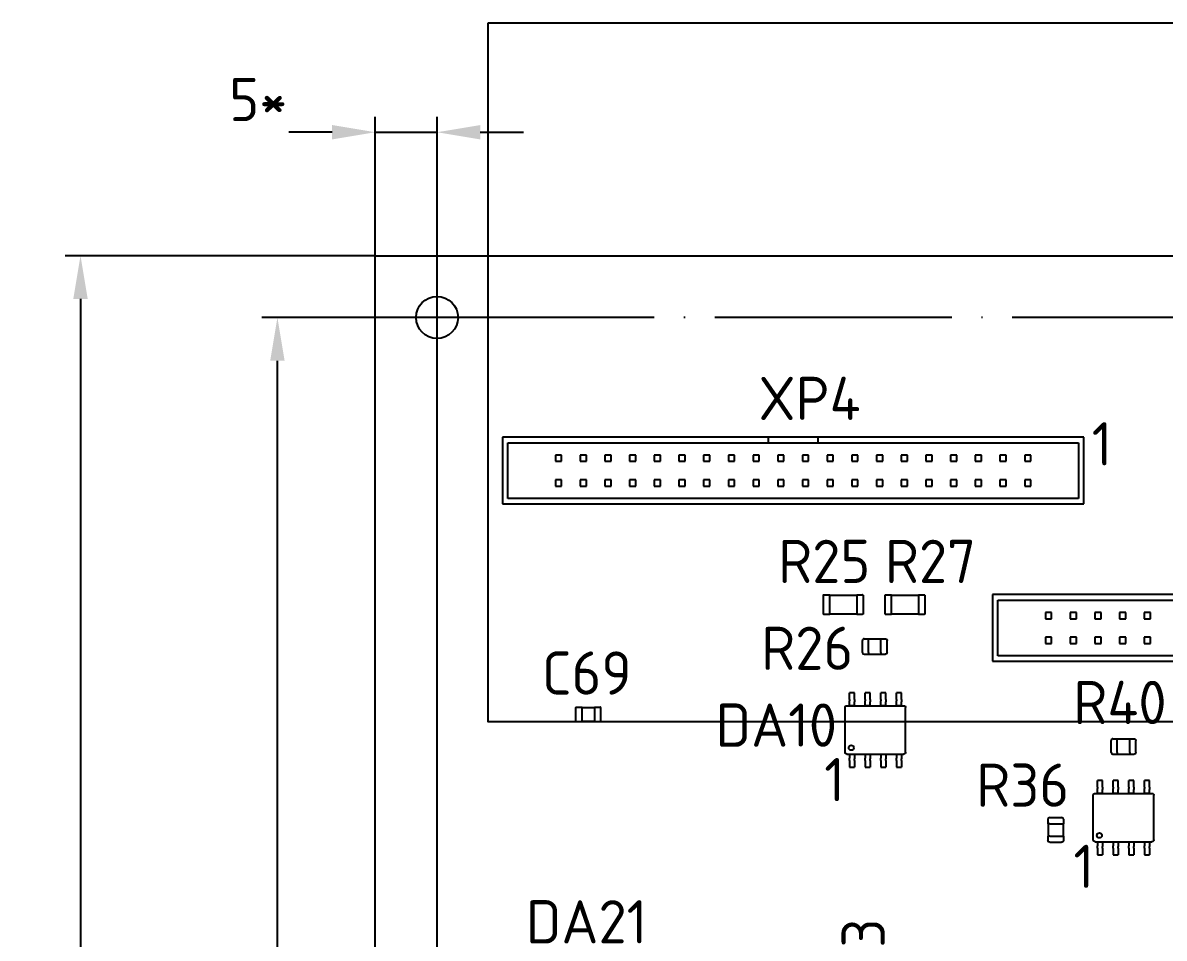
# Model space of a CAD drawing. Extents: x -34 to 51106, y -14166 to 1700.
# Drawn here: x 1425.5 to 1517.9, y 150.5 to 224.6 of the extents above; entities that cross this region are included whole.
import ezdxf

# ---------------------------------------------------------------- set-up
doc = ezdxf.new("R2010")
doc.units = 0
doc.linetypes.add('ACAD_ISO04W100', pattern=[30, 24, -3, 0, -3])
doc.linetypes.add('СПЛОШНАЯ', pattern=[0])
doc.layers.get('0').update_dxf_attribs({"linetype": 'CONTINUOUS'})
doc.layers.get('DEFPOINTS').update_dxf_attribs({"linetype": 'CONTINUOUS'})
doc.layers.add('РАЗМЕРЫ', color=2, linetype='CONTINUOUS')
doc.layers.add('ТЕКСТ', color=4, linetype='CONTINUOUS')
doc.styles.add('GOST_TYPE_B', font='GOST_B.TTF', dxfattribs={"height": 3.5})
doc.dimstyles.new('GOST', dxfattribs={"dimscale": 0, "dimtxt": 3.5, "dimasz": 3.5, "dimexe": 1.25, "dimexo": 0, "dimtad": 1, "dimdec": 3, "dimtxsty": 'GOST_TYPE_B', "dimcen": 5, "dimazin": 3, "dimtm": 1e-09, "dimtfac": 0.75, "dimtdec": 3, "dimtmove": 0, "dimatfit": 3, "dimtolj": 1})

# ---------------------------------------------------------------- blocks, each defined once
blk = doc.blocks.new('*D335')
at = {"layer": 'DEFPOINTS', "color": 0, "linetype": 'CONTINUOUS'}
for p in [(1459.013, 215.721), (1454.013, 205.721), (1459.013, 1.279)]:
    blk.add_point(p, dxfattribs=at)
at = {"layer": 'РАЗМЕРЫ', "color": 0, "linetype": 'СПЛОШНАЯ'}
for p, q in [((1454.013, 205.721), (1454.013, 216.971)), ((1450.513, 215.721), (1447.013, 215.721)), ((1454.013, 215.721), (1459.013, 215.721)), ((1462.513, 215.721), (1466.013, 215.721))]:
    blk.add_line(p, q, dxfattribs=at)
at = {"layer": 'РАЗМЕРЫ', "color": 0}
blk.add_line((1459.013, 1.279), (1459.013, 216.971), dxfattribs=at)
at = {"layer": 'РАЗМЕРЫ', "color": 0, "linetype": 'CONTINUOUS'}
for points in [[(1450.513, 216.304), (1450.513, 215.137), (1454.013, 215.721)], [(1462.513, 216.304), (1462.513, 215.137), (1459.013, 215.721)]]:
    blk.add_solid(points, dxfattribs=at)
at = {"layer": 'РАЗМЕРЫ', "color": 0, "linetype": 'CONTINUOUS', "insert": (1444.532, 218.371), "char_height": 3.5, "attachment_point": 5, "style": 'GOST_TYPE_B'}
blk.add_mtext('\\A1;5*', dxfattribs=at)
blk = doc.blocks.new('*D336')
at = {"layer": 'DEFPOINTS', "color": 0, "linetype": 'CONTINUOUS'}
for p in [(1454.013, 205.721), (1430.138, 15.721), (1437.214, 15.721)]:
    blk.add_point(p, dxfattribs=at)
at = {"layer": 'РАЗМЕРЫ', "color": 0, "linetype": 'СПЛОШНАЯ'}
for p, q in [((1454.013, 205.721), (1428.888, 205.721)), ((1430.138, 202.221), (1430.138, 19.221))]:
    blk.add_line(p, q, dxfattribs=at)
at = {"layer": 'РАЗМЕРЫ', "color": 0}
blk.add_line((1437.214, 15.721), (1428.888, 15.721), dxfattribs=at)
at = {"layer": 'РАЗМЕРЫ', "color": 0, "linetype": 'CONTINUOUS'}
for points in [[(1429.554, 202.221), (1430.721, 202.221), (1430.138, 205.721)], [(1429.554, 19.221), (1430.721, 19.221), (1430.138, 15.721)]]:
    blk.add_solid(points, dxfattribs=at)
at = {"layer": 'РАЗМЕРЫ', "color": 0, "linetype": 'CONTINUOUS', "insert": (1427.763, 110.721), "char_height": 3.5, "attachment_point": 5, "rotation": 90, "style": 'GOST_TYPE_B'}
blk.add_mtext('\\A1;190*', dxfattribs=at)
blk = doc.blocks.new('*D333')
at = {"layer": 'DEFPOINTS', "color": 0, "linetype": 'CONTINUOUS'}
for p in [(1446.085, 200.721), (1459.013, 200.721), (1469.013, 20.721)]:
    blk.add_point(p, dxfattribs=at)
at = {"layer": 'РАЗМЕРЫ', "color": 0}
blk.add_line((1459.013, 200.721), (1444.835, 200.721), dxfattribs=at)
at = {"layer": 'РАЗМЕРЫ', "color": 0, "linetype": 'СПЛОШНАЯ'}
for p, q in [((1446.085, 24.221), (1446.085, 197.221)), ((1469.013, 20.721), (1444.835, 20.721))]:
    blk.add_line(p, q, dxfattribs=at)
at = {"layer": 'РАЗМЕРЫ', "color": 0, "linetype": 'CONTINUOUS'}
for points in [[(1445.502, 197.221), (1446.669, 197.221), (1446.085, 200.721)], [(1445.502, 24.221), (1446.669, 24.221), (1446.085, 20.721)]]:
    blk.add_solid(points, dxfattribs=at)
at = {"layer": 'РАЗМЕРЫ', "color": 0, "linetype": 'CONTINUOUS', "insert": (1443.71, 110.721), "char_height": 3.5, "attachment_point": 5, "rotation": 90, "style": 'GOST_TYPE_B'}
blk.add_mtext('\\A1;180*', dxfattribs=at)

msp = doc.modelspace()

# ---------------------------------------------------------------- linework, layer by layer
at = {"linetype": 'CONTINUOUS'}
for p, q in [((1454.0128, 132.6078), (1454.0128, 205.7206)), ((1454.0128, 205.7206), (1734.0128, 205.7206)), ((1485.8541, 191.0209), (1464.3041, 191.0209)), ((1464.3041, 191.0209), (1464.3041, 185.6209)), ((1464.7541, 190.5709), (1485.8541, 190.5709)), ((1464.7541, 186.0709), (1464.7541, 190.5709)), ((1489.8541, 191.0209), (1485.8541, 191.0209)), ((1485.8541, 190.5709), (1485.8541, 191.0209)), ((1485.8541, 190.5709), (1489.8541, 190.5709)), ((1511.4041, 191.0209), (1489.8541, 191.0209)), ((1489.8541, 191.0209), (1489.8541, 190.5709)), ((1489.8541, 190.5709), (1510.9541, 190.5709)), ((1510.9541, 190.5709), (1510.9541, 186.0709)), ((1511.4041, 185.6209), (1511.4041, 191.0209)), ((1468.6041, 189.5709), (1468.6041, 189.0709)), ((1469.1041, 189.5709), (1468.6041, 189.5709)), ((1469.1041, 189.0709), (1469.1041, 189.5709)), ((1470.6041, 189.5709), (1470.6041, 189.0709)), ((1471.1041, 189.5709), (1470.6041, 189.5709)), ((1471.1041, 189.0709), (1471.1041, 189.5709)), ((1472.6041, 189.5709), (1472.6041, 189.0709)), ((1473.1041, 189.5709), (1472.6041, 189.5709)), ((1473.1041, 189.0709), (1473.1041, 189.5709)), ((1474.6041, 189.5709), (1474.6041, 189.0709)), ((1475.1041, 189.5709), (1474.6041, 189.5709)), ((1475.1041, 189.0709), (1475.1041, 189.5709)), ((1476.6041, 189.5709), (1476.6041, 189.0709)), ((1477.1041, 189.5709), (1476.6041, 189.5709)), ((1477.1041, 189.0709), (1477.1041, 189.5709)), ((1478.6041, 189.5709), (1478.6041, 189.0709)), ((1479.1041, 189.5709), (1478.6041, 189.5709)), ((1479.1041, 189.0709), (1479.1041, 189.5709)), ((1480.6041, 189.5709), (1480.6041, 189.0709)), ((1481.1041, 189.5709), (1480.6041, 189.5709)), ((1481.1041, 189.0709), (1481.1041, 189.5709)), ((1482.6041, 189.5709), (1482.6041, 189.0709)), ((1483.1041, 189.5709), (1482.6041, 189.5709)), ((1483.1041, 189.0709), (1483.1041, 189.5709)), ((1484.6041, 189.5709), (1484.6041, 189.0709)), ((1485.1041, 189.5709), (1484.6041, 189.5709)), ((1485.1041, 189.0709), (1485.1041, 189.5709)), ((1486.6041, 189.5709), (1486.6041, 189.0709)), ((1487.1041, 189.5709), (1486.6041, 189.5709)), ((1487.1041, 189.0709), (1487.1041, 189.5709)), ((1488.6041, 189.5709), (1488.6041, 189.0709)), ((1489.1041, 189.5709), (1488.6041, 189.5709)), ((1489.1041, 189.0709), (1489.1041, 189.5709)), ((1490.6041, 189.5709), (1490.6041, 189.0709)), ((1491.1041, 189.5709), (1490.6041, 189.5709)), ((1491.1041, 189.0709), (1491.1041, 189.5709)), ((1492.6041, 189.5709), (1492.6041, 189.0709)), ((1493.1041, 189.5709), (1492.6041, 189.5709)), ((1493.1041, 189.0709), (1493.1041, 189.5709)), ((1494.6041, 189.5709), (1494.6041, 189.0709)), ((1495.1041, 189.5709), (1494.6041, 189.5709)), ((1495.1041, 189.0709), (1495.1041, 189.5709)), ((1496.6041, 189.5709), (1496.6041, 189.0709)), ((1497.1041, 189.5709), (1496.6041, 189.5709)), ((1497.1041, 189.0709), (1497.1041, 189.5709)), ((1498.6041, 189.5709), (1498.6041, 189.0709)), ((1499.1041, 189.5709), (1498.6041, 189.5709)), ((1499.1041, 189.0709), (1499.1041, 189.5709)), ((1500.6041, 189.5709), (1500.6041, 189.0709)), ((1501.1041, 189.5709), (1500.6041, 189.5709)), ((1501.1041, 189.0709), (1501.1041, 189.5709)), ((1502.6041, 189.5709), (1502.6041, 189.0709)), ((1503.1041, 189.5709), (1502.6041, 189.5709)), ((1503.1041, 189.0709), (1503.1041, 189.5709)), ((1504.6041, 189.5709), (1504.6041, 189.0709)), ((1505.1041, 189.5709), (1504.6041, 189.5709)), ((1505.1041, 189.0709), (1505.1041, 189.5709)), ((1506.6041, 189.5709), (1506.6041, 189.0709)), ((1507.1041, 189.5709), (1506.6041, 189.5709)), ((1507.1041, 189.0709), (1507.1041, 189.5709)), ((1468.6041, 189.0709), (1469.1041, 189.0709)), ((1470.6041, 189.0709), (1471.1041, 189.0709)), ((1472.6041, 189.0709), (1473.1041, 189.0709)), ((1474.6041, 189.0709), (1475.1041, 189.0709)), ((1476.6041, 189.0709), (1477.1041, 189.0709)), ((1478.6041, 189.0709), (1479.1041, 189.0709)), ((1480.6041, 189.0709), (1481.1041, 189.0709)), ((1482.6041, 189.0709), (1483.1041, 189.0709)), ((1484.6041, 189.0709), (1485.1041, 189.0709)), ((1486.6041, 189.0709), (1487.1041, 189.0709)), ((1488.6041, 189.0709), (1489.1041, 189.0709)), ((1490.6041, 189.0709), (1491.1041, 189.0709)), ((1492.6041, 189.0709), (1493.1041, 189.0709)), ((1494.6041, 189.0709), (1495.1041, 189.0709)), ((1496.6041, 189.0709), (1497.1041, 189.0709)), ((1498.6041, 189.0709), (1499.1041, 189.0709)), ((1500.6041, 189.0709), (1501.1041, 189.0709)), ((1502.6041, 189.0709), (1503.1041, 189.0709)), ((1504.6041, 189.0709), (1505.1041, 189.0709)), ((1506.6041, 189.0709), (1507.1041, 189.0709)), ((1468.6041, 187.5709), (1468.6041, 187.0709)), ((1469.1041, 187.5709), (1468.6041, 187.5709)), ((1468.6041, 187.0709), (1469.1041, 187.0709)), ((1469.1041, 187.0709), (1469.1041, 187.5709)), ((1470.6041, 187.5709), (1470.6041, 187.0709)), ((1471.1041, 187.5709), (1470.6041, 187.5709)), ((1470.6041, 187.0709), (1471.1041, 187.0709)), ((1471.1041, 187.0709), (1471.1041, 187.5709)), ((1472.6041, 187.5709), (1472.6041, 187.0709)), ((1473.1041, 187.5709), (1472.6041, 187.5709)), ((1472.6041, 187.0709), (1473.1041, 187.0709)), ((1473.1041, 187.0709), (1473.1041, 187.5709)), ((1474.6041, 187.5709), (1474.6041, 187.0709)), ((1475.1041, 187.5709), (1474.6041, 187.5709)), ((1474.6041, 187.0709), (1475.1041, 187.0709)), ((1475.1041, 187.0709), (1475.1041, 187.5709)), ((1476.6041, 187.5709), (1476.6041, 187.0709)), ((1477.1041, 187.5709), (1476.6041, 187.5709)), ((1476.6041, 187.0709), (1477.1041, 187.0709)), ((1477.1041, 187.0709), (1477.1041, 187.5709)), ((1478.6041, 187.5709), (1478.6041, 187.0709)), ((1479.1041, 187.5709), (1478.6041, 187.5709)), ((1478.6041, 187.0709), (1479.1041, 187.0709)), ((1479.1041, 187.0709), (1479.1041, 187.5709)), ((1480.6041, 187.5709), (1480.6041, 187.0709)), ((1481.1041, 187.5709), (1480.6041, 187.5709)), ((1480.6041, 187.0709), (1481.1041, 187.0709)), ((1481.1041, 187.0709), (1481.1041, 187.5709)), ((1482.6041, 187.5709), (1482.6041, 187.0709)), ((1483.1041, 187.5709), (1482.6041, 187.5709)), ((1482.6041, 187.0709), (1483.1041, 187.0709)), ((1483.1041, 187.0709), (1483.1041, 187.5709)), ((1484.6041, 187.5709), (1484.6041, 187.0709)), ((1485.1041, 187.5709), (1484.6041, 187.5709)), ((1484.6041, 187.0709), (1485.1041, 187.0709)), ((1485.1041, 187.0709), (1485.1041, 187.5709)), ((1486.6041, 187.5709), (1486.6041, 187.0709)), ((1487.1041, 187.5709), (1486.6041, 187.5709)), ((1486.6041, 187.0709), (1487.1041, 187.0709)), ((1487.1041, 187.0709), (1487.1041, 187.5709)), ((1488.6041, 187.5709), (1488.6041, 187.0709)), ((1489.1041, 187.5709), (1488.6041, 187.5709)), ((1488.6041, 187.0709), (1489.1041, 187.0709)), ((1489.1041, 187.0709), (1489.1041, 187.5709)), ((1490.6041, 187.5709), (1490.6041, 187.0709)), ((1491.1041, 187.5709), (1490.6041, 187.5709)), ((1490.6041, 187.0709), (1491.1041, 187.0709)), ((1491.1041, 187.0709), (1491.1041, 187.5709)), ((1492.6041, 187.5709), (1492.6041, 187.0709)), ((1493.1041, 187.5709), (1492.6041, 187.5709)), ((1492.6041, 187.0709), (1493.1041, 187.0709)), ((1493.1041, 187.0709), (1493.1041, 187.5709)), ((1494.6041, 187.5709), (1494.6041, 187.0709)), ((1495.1041, 187.5709), (1494.6041, 187.5709)), ((1494.6041, 187.0709), (1495.1041, 187.0709)), ((1495.1041, 187.0709), (1495.1041, 187.5709)), ((1496.6041, 187.5709), (1496.6041, 187.0709)), ((1497.1041, 187.5709), (1496.6041, 187.5709)), ((1496.6041, 187.0709), (1497.1041, 187.0709)), ((1497.1041, 187.0709), (1497.1041, 187.5709)), ((1498.6041, 187.5709), (1498.6041, 187.0709)), ((1499.1041, 187.5709), (1498.6041, 187.5709)), ((1498.6041, 187.0709), (1499.1041, 187.0709)), ((1499.1041, 187.0709), (1499.1041, 187.5709)), ((1500.6041, 187.5709), (1500.6041, 187.0709)), ((1501.1041, 187.5709), (1500.6041, 187.5709)), ((1500.6041, 187.0709), (1501.1041, 187.0709)), ((1501.1041, 187.0709), (1501.1041, 187.5709)), ((1502.6041, 187.5709), (1502.6041, 187.0709)), ((1503.1041, 187.5709), (1502.6041, 187.5709)), ((1502.6041, 187.0709), (1503.1041, 187.0709)), ((1503.1041, 187.0709), (1503.1041, 187.5709)), ((1504.6041, 187.5709), (1504.6041, 187.0709)), ((1505.1041, 187.5709), (1504.6041, 187.5709)), ((1504.6041, 187.0709), (1505.1041, 187.0709)), ((1505.1041, 187.0709), (1505.1041, 187.5709)), ((1506.6041, 187.5709), (1506.6041, 187.0709)), ((1507.1041, 187.5709), (1506.6041, 187.5709)), ((1506.6041, 187.0709), (1507.1041, 187.0709)), ((1507.1041, 187.0709), (1507.1041, 187.5709)), ((1510.9541, 186.0709), (1464.7541, 186.0709)), ((1464.3041, 185.6209), (1511.4041, 185.6209)), ((1490.3128, 176.7006), (1490.3128, 178.2406)), ((1490.3428, 178.2706), (1490.8128, 178.2706)), ((1490.8128, 178.2406), (1490.8128, 178.2706)), ((1490.8128, 178.2406), (1493.0128, 178.2406)), ((1490.8128, 176.7006), (1490.8128, 178.2406)), ((1493.0128, 178.2706), (1493.4828, 178.2706)), ((1493.0128, 178.2706), (1493.0128, 178.2406)), ((1493.0128, 178.2406), (1493.0128, 176.7006)), ((1493.5128, 178.2406), (1493.5128, 176.7006)), ((1495.3128, 176.7006), (1495.3128, 178.2406)), ((1495.3428, 178.2706), (1495.8128, 178.2706)), ((1495.8128, 178.2406), (1495.8128, 178.2706)), ((1495.8128, 178.2406), (1498.0128, 178.2406)), ((1495.8128, 176.7006), (1495.8128, 178.2406)), ((1498.0128, 178.2706), (1498.4828, 178.2706)), ((1498.0128, 178.2706), (1498.0128, 178.2406)), ((1498.0128, 178.2406), (1498.0128, 176.7006)), ((1498.5128, 178.2406), (1498.5128, 176.7006)), ((1525.5394, 178.2769), (1503.9894, 178.2769)), ((1503.9894, 178.2769), (1503.9894, 172.8769)), ((1504.4394, 177.8269), (1525.5394, 177.8269)), ((1504.4394, 173.3269), (1504.4394, 177.8269)), ((1490.8128, 176.6706), (1490.3428, 176.6706)), ((1493.0128, 176.7006), (1490.8128, 176.7006)), ((1490.8128, 176.6706), (1490.8128, 176.7006)), ((1493.0128, 176.7006), (1493.0128, 176.6706)), ((1493.4828, 176.6706), (1493.0128, 176.6706)), ((1495.8128, 176.6706), (1495.3428, 176.6706)), ((1498.0128, 176.7006), (1495.8128, 176.7006)), ((1495.8128, 176.6706), (1495.8128, 176.7006)), ((1498.0128, 176.7006), (1498.0128, 176.6706)), ((1498.4828, 176.6706), (1498.0128, 176.6706)), ((1508.2894, 176.8269), (1508.2894, 176.3269)), ((1508.7894, 176.8269), (1508.2894, 176.8269)), ((1508.7894, 176.3269), (1508.7894, 176.8269)), ((1510.2894, 176.8269), (1510.2894, 176.3269)), ((1510.7894, 176.8269), (1510.2894, 176.8269)), ((1510.7894, 176.3269), (1510.7894, 176.8269)), ((1512.2894, 176.8269), (1512.2894, 176.3269)), ((1512.7894, 176.8269), (1512.2894, 176.8269)), ((1512.7894, 176.3269), (1512.7894, 176.8269)), ((1514.2894, 176.8269), (1514.2894, 176.3269)), ((1514.7894, 176.8269), (1514.2894, 176.8269)), ((1514.7894, 176.3269), (1514.7894, 176.8269)), ((1516.2894, 176.8269), (1516.2894, 176.3269)), ((1516.7894, 176.8269), (1516.2894, 176.8269)), ((1516.7894, 176.3269), (1516.7894, 176.8269)), ((1508.2894, 176.3269), (1508.7894, 176.3269)), ((1510.2894, 176.3269), (1510.7894, 176.3269)), ((1512.2894, 176.3269), (1512.7894, 176.3269)), ((1514.2894, 176.3269), (1514.7894, 176.3269)), ((1516.2894, 176.3269), (1516.7894, 176.3269)), ((1508.2894, 174.8269), (1508.2894, 174.3269)), ((1508.7894, 174.8269), (1508.2894, 174.8269)), ((1508.7894, 174.3269), (1508.7894, 174.8269)), ((1510.2894, 174.8269), (1510.2894, 174.3269)), ((1510.7894, 174.8269), (1510.2894, 174.8269)), ((1510.7894, 174.3269), (1510.7894, 174.8269)), ((1512.2894, 174.8269), (1512.2894, 174.3269)), ((1512.7894, 174.8269), (1512.2894, 174.8269)), ((1512.7894, 174.3269), (1512.7894, 174.8269)), ((1514.2894, 174.8269), (1514.2894, 174.3269)), ((1514.7894, 174.8269), (1514.2894, 174.8269)), ((1514.7894, 174.3269), (1514.7894, 174.8269)), ((1516.2894, 174.8269), (1516.2894, 174.3269)), ((1516.7894, 174.8269), (1516.2894, 174.8269)), ((1516.7894, 174.3269), (1516.7894, 174.8269)), ((1493.4578, 173.5926), (1493.4578, 174.5486)), ((1493.6048, 174.6956), (1493.9578, 174.6956)), ((1493.9578, 174.5486), (1493.9578, 174.6956)), ((1493.9578, 174.6831), (1494.9678, 174.6831)), ((1493.9578, 173.5926), (1493.9578, 174.5486)), ((1494.9678, 174.6956), (1495.3208, 174.6956)), ((1494.9678, 174.5486), (1494.9678, 174.6956)), ((1494.9678, 173.5926), (1494.9678, 174.5486)), ((1495.4678, 173.5926), (1495.4678, 174.5486)), ((1508.2894, 174.3269), (1508.7894, 174.3269)), ((1510.2894, 174.3269), (1510.7894, 174.3269)), ((1512.2894, 174.3269), (1512.7894, 174.3269)), ((1514.2894, 174.3269), (1514.7894, 174.3269)), ((1516.2894, 174.3269), (1516.7894, 174.3269)), ((1493.6048, 173.4456), (1493.9578, 173.4456)), ((1493.9578, 173.5926), (1493.9578, 173.4456)), ((1493.9578, 173.4581), (1494.9678, 173.4581)), ((1494.9678, 173.5926), (1494.9678, 173.4456)), ((1494.9678, 173.4456), (1495.3208, 173.4456)), ((1503.9894, 172.8769), (1551.0894, 172.8769)), ((1550.6394, 173.3269), (1504.4394, 173.3269)), ((1492.4046, 169.786), (1492.4046, 170.332)), ((1492.811, 170.332), (1492.4046, 170.332)), ((1492.811, 169.786), (1492.811, 170.332)), ((1493.6746, 169.786), (1493.6746, 170.332)), ((1494.081, 170.332), (1493.6746, 170.332)), ((1494.081, 169.786), (1494.081, 170.332)), ((1494.9446, 169.786), (1494.9446, 170.332)), ((1495.351, 170.332), (1494.9446, 170.332)), ((1495.351, 169.786), (1495.351, 170.332)), ((1496.2146, 169.786), (1496.2146, 170.332)), ((1496.621, 170.332), (1496.2146, 170.332)), ((1496.621, 169.786), (1496.621, 170.332)), ((1470.2928, 169.1706), (1470.7628, 169.1706)), ((1470.7628, 169.1406), (1470.7628, 169.1706)), ((1471.7628, 169.1706), (1472.2328, 169.1706)), ((1471.7628, 169.1706), (1471.7628, 169.1406)), ((1492.2118, 169.2764), (1492.2141, 169.2764)), ((1492.2141, 169.2764), (1496.8115, 169.2764)), ((1492.4046, 169.786), (1492.4046, 169.6698)), ((1492.4046, 169.6019), (1492.4046, 169.6698)), ((1492.4046, 169.2767), (1492.4046, 169.6019)), ((1492.4046, 169.2764), (1492.4046, 169.2767)), ((1492.811, 169.2764), (1492.4046, 169.2764)), ((1492.811, 169.786), (1492.811, 169.6698)), ((1492.811, 169.6698), (1492.811, 169.6019)), ((1492.811, 169.2767), (1492.811, 169.6019)), ((1492.811, 169.2764), (1492.811, 169.2767)), ((1493.6746, 169.786), (1493.6746, 169.6698)), ((1493.6746, 169.6019), (1493.6746, 169.6698)), ((1493.6746, 169.2767), (1493.6746, 169.6019)), ((1493.6746, 169.2764), (1493.6746, 169.2767)), ((1494.081, 169.2764), (1493.6746, 169.2764)), ((1494.081, 169.786), (1494.081, 169.6698)), ((1494.081, 169.6698), (1494.081, 169.6019)), ((1494.081, 169.2767), (1494.081, 169.6019)), ((1494.081, 169.2764), (1494.081, 169.2767)), ((1494.9446, 169.786), (1494.9446, 169.6698)), ((1494.9446, 169.6019), (1494.9446, 169.6698)), ((1494.9446, 169.2767), (1494.9446, 169.6019)), ((1494.9446, 169.2764), (1494.9446, 169.2767)), ((1495.351, 169.2764), (1494.9446, 169.2764)), ((1495.351, 169.786), (1495.351, 169.6698)), ((1495.351, 169.6698), (1495.351, 169.6019)), ((1495.351, 169.2767), (1495.351, 169.6019)), ((1495.351, 169.2764), (1495.351, 169.2767)), ((1496.2146, 169.786), (1496.2146, 169.6698)), ((1496.2146, 169.6019), (1496.2146, 169.6698)), ((1496.2146, 169.2767), (1496.2146, 169.6019)), ((1496.2146, 169.2764), (1496.2146, 169.2767)), ((1496.621, 169.2764), (1496.2146, 169.2764)), ((1496.621, 169.786), (1496.621, 169.6698)), ((1496.621, 169.6698), (1496.621, 169.6019)), ((1496.621, 169.2767), (1496.621, 169.6019)), ((1496.621, 169.2764), (1496.621, 169.2767)), ((1496.8115, 169.2764), (1496.8139, 169.2764)), ((1470.2628, 168.0006), (1470.2628, 169.1406)), ((1470.7628, 169.1406), (1471.7628, 169.1406)), ((1470.7628, 168.0006), (1470.7628, 169.1406)), ((1471.7628, 169.1406), (1471.7628, 168.0006)), ((1472.2628, 169.1406), (1472.2628, 168.0006)), ((1492.0617, 169.124), (1492.0617, 169.1263)), ((1492.0617, 165.5172), (1492.0617, 169.124)), ((1496.9639, 169.1263), (1496.9639, 169.124)), ((1496.9639, 165.5172), (1496.9639, 169.124)), ((1470.7628, 167.9706), (1470.2928, 167.9706)), ((1471.7628, 168.0006), (1470.7628, 168.0006)), ((1470.7628, 167.9706), (1470.7628, 168.0006)), ((1471.7628, 168.0006), (1471.7628, 167.9706)), ((1472.2328, 167.9706), (1471.7628, 167.9706)), ((1513.6078, 165.4926), (1513.6078, 166.4486)), ((1513.7548, 166.5956), (1514.1078, 166.5956)), ((1514.1078, 166.4486), (1514.1078, 166.5956)), ((1514.1078, 166.5831), (1515.1178, 166.5831)), ((1514.1078, 165.4926), (1514.1078, 166.4486)), ((1515.1178, 166.5956), (1515.4708, 166.5956)), ((1515.1178, 166.4486), (1515.1178, 166.5956)), ((1515.1178, 165.4926), (1515.1178, 166.4486)), ((1515.6178, 165.4926), (1515.6178, 166.4486)), ((1492.0617, 165.5149), (1492.0617, 165.5172)), ((1496.9639, 165.5172), (1496.9639, 165.5149)), ((1514.1078, 165.4926), (1514.1078, 165.3456)), ((1515.1178, 165.4926), (1515.1178, 165.3456)), ((1492.2141, 165.3648), (1492.2118, 165.3648)), ((1492.2141, 165.3648), (1496.8115, 165.3648)), ((1492.4046, 165.3648), (1492.4046, 165.3645)), ((1492.4046, 165.3648), (1492.811, 165.3648)), ((1492.4046, 165.3645), (1492.4046, 165.0393)), ((1492.4046, 164.9714), (1492.4046, 165.0393)), ((1492.4046, 164.8552), (1492.4046, 164.9714)), ((1492.4046, 164.8552), (1492.4046, 164.3092)), ((1492.811, 165.3648), (1492.811, 165.3645)), ((1492.811, 165.3645), (1492.811, 165.0393)), ((1492.811, 165.0393), (1492.811, 164.9714)), ((1492.811, 164.8552), (1492.811, 164.9714)), ((1492.811, 164.8552), (1492.811, 164.3092)), ((1493.6746, 165.3648), (1493.6746, 165.3645)), ((1493.6746, 165.3648), (1494.081, 165.3648)), ((1493.6746, 165.3645), (1493.6746, 165.0393)), ((1493.6746, 164.9714), (1493.6746, 165.0393)), ((1493.6746, 164.8552), (1493.6746, 164.9714)), ((1493.6746, 164.8552), (1493.6746, 164.3092)), ((1494.081, 165.3648), (1494.081, 165.3645)), ((1494.081, 165.3645), (1494.081, 165.0393)), ((1494.081, 165.0393), (1494.081, 164.9714)), ((1494.081, 164.8552), (1494.081, 164.9714)), ((1494.081, 164.8552), (1494.081, 164.3092)), ((1494.9446, 165.3648), (1494.9446, 165.3645)), ((1494.9446, 165.3648), (1495.351, 165.3648)), ((1494.9446, 165.3645), (1494.9446, 165.0393)), ((1494.9446, 164.9714), (1494.9446, 165.0393)), ((1494.9446, 164.8552), (1494.9446, 164.9714)), ((1494.9446, 164.8552), (1494.9446, 164.3092)), ((1495.351, 165.3648), (1495.351, 165.3645)), ((1495.351, 165.3645), (1495.351, 165.0393)), ((1495.351, 165.0393), (1495.351, 164.9714)), ((1495.351, 164.8552), (1495.351, 164.9714)), ((1495.351, 164.8552), (1495.351, 164.3092)), ((1496.2146, 165.3648), (1496.2146, 165.3645)), ((1496.2146, 165.3648), (1496.621, 165.3648)), ((1496.2146, 165.3645), (1496.2146, 165.0393)), ((1496.2146, 164.9714), (1496.2146, 165.0393)), ((1496.2146, 164.8552), (1496.2146, 164.9714)), ((1496.2146, 164.8552), (1496.2146, 164.3092)), ((1496.621, 165.3648), (1496.621, 165.3645)), ((1496.621, 165.3645), (1496.621, 165.0393)), ((1496.621, 165.0393), (1496.621, 164.9714)), ((1496.621, 164.8552), (1496.621, 164.9714)), ((1496.621, 164.8552), (1496.621, 164.3092)), ((1496.8139, 165.3648), (1496.8115, 165.3648)), ((1513.7548, 165.3456), (1514.1078, 165.3456)), ((1514.1078, 165.3581), (1515.1178, 165.3581)), ((1515.1178, 165.3456), (1515.4708, 165.3456)), ((1492.4046, 164.3092), (1492.811, 164.3092)), ((1493.6746, 164.3092), (1494.081, 164.3092)), ((1494.9446, 164.3092), (1495.351, 164.3092)), ((1496.2146, 164.3092), (1496.621, 164.3092)), ((1512.5046, 162.686), (1512.5046, 163.232)), ((1512.911, 163.232), (1512.5046, 163.232)), ((1512.911, 162.686), (1512.911, 163.232)), ((1513.7746, 162.686), (1513.7746, 163.232)), ((1514.181, 163.232), (1513.7746, 163.232)), ((1514.181, 162.686), (1514.181, 163.232)), ((1515.0446, 162.686), (1515.0446, 163.232)), ((1515.451, 163.232), (1515.0446, 163.232)), ((1515.451, 162.686), (1515.451, 163.232)), ((1516.3146, 162.686), (1516.3146, 163.232)), ((1516.721, 163.232), (1516.3146, 163.232)), ((1516.721, 162.686), (1516.721, 163.232)), ((1512.1617, 162.024), (1512.1618, 162.0263)), ((1512.1617, 158.4172), (1512.1617, 162.024)), ((1512.3118, 162.1764), (1512.3141, 162.1764)), ((1512.3141, 162.1764), (1516.9115, 162.1764)), ((1512.5046, 162.686), (1512.5046, 162.5698)), ((1512.5046, 162.5019), (1512.5046, 162.5698)), ((1512.5046, 162.1767), (1512.5046, 162.5019)), ((1512.5046, 162.1764), (1512.5046, 162.1767)), ((1512.911, 162.1764), (1512.5046, 162.1764)), ((1512.911, 162.686), (1512.911, 162.5698)), ((1512.911, 162.5698), (1512.911, 162.5019)), ((1512.911, 162.1767), (1512.911, 162.5019)), ((1512.911, 162.1764), (1512.911, 162.1767)), ((1513.7746, 162.686), (1513.7746, 162.5698)), ((1513.7746, 162.5019), (1513.7746, 162.5698)), ((1513.7746, 162.1767), (1513.7746, 162.5019)), ((1513.7746, 162.1764), (1513.7746, 162.1767)), ((1514.181, 162.1764), (1513.7746, 162.1764)), ((1514.181, 162.686), (1514.181, 162.5698)), ((1514.181, 162.5698), (1514.181, 162.5019)), ((1514.181, 162.1767), (1514.181, 162.5019)), ((1514.181, 162.1764), (1514.181, 162.1767)), ((1515.0446, 162.686), (1515.0446, 162.5698)), ((1515.0446, 162.5019), (1515.0446, 162.5698)), ((1515.0446, 162.1767), (1515.0446, 162.5019)), ((1515.0446, 162.1764), (1515.0446, 162.1767)), ((1515.451, 162.1764), (1515.0446, 162.1764)), ((1515.451, 162.686), (1515.451, 162.5698)), ((1515.451, 162.5698), (1515.451, 162.5019)), ((1515.451, 162.1767), (1515.451, 162.5019)), ((1515.451, 162.1764), (1515.451, 162.1767)), ((1516.3146, 162.686), (1516.3146, 162.5698)), ((1516.3146, 162.5019), (1516.3146, 162.5698)), ((1516.3146, 162.1767), (1516.3146, 162.5019)), ((1516.3146, 162.1764), (1516.3146, 162.1767)), ((1516.721, 162.1764), (1516.3146, 162.1764)), ((1516.721, 162.686), (1516.721, 162.5698)), ((1516.721, 162.5698), (1516.721, 162.5019)), ((1516.721, 162.1767), (1516.721, 162.5019)), ((1516.721, 162.1764), (1516.721, 162.1767)), ((1516.9115, 162.1764), (1516.9139, 162.1764)), ((1517.0639, 162.0263), (1517.0639, 162.024)), ((1517.0639, 158.4172), (1517.0639, 162.024)), ((1508.4878, 160.0786), (1508.4878, 159.7256)), ((1508.6348, 160.2256), (1509.5908, 160.2256)), ((1509.7378, 160.0786), (1509.7378, 159.7256)), ((1508.6348, 159.7256), (1508.4878, 159.7256)), ((1508.5003, 159.7256), (1508.5003, 158.7156)), ((1508.6348, 159.7256), (1509.5908, 159.7256)), ((1509.5908, 159.7256), (1509.7378, 159.7256)), ((1509.7253, 159.7256), (1509.7253, 158.7156)), ((1508.4878, 158.7156), (1508.4878, 158.3626)), ((1508.6348, 158.7156), (1508.4878, 158.7156)), ((1508.6348, 158.7156), (1509.5908, 158.7156)), ((1508.6348, 158.2156), (1509.5908, 158.2156)), ((1509.5908, 158.7156), (1509.7378, 158.7156)), ((1509.7378, 158.7156), (1509.7378, 158.3626)), ((1512.1618, 158.4149), (1512.1617, 158.4172)), ((1512.3141, 158.2648), (1512.3118, 158.2648)), ((1512.3141, 158.2648), (1516.9115, 158.2648)), ((1512.5046, 158.2648), (1512.5046, 158.2644)), ((1512.5046, 158.2648), (1512.911, 158.2648)), ((1512.5046, 158.2644), (1512.5046, 157.9393)), ((1512.911, 158.2648), (1512.911, 158.2644)), ((1512.911, 158.2644), (1512.911, 157.9393)), ((1513.7746, 158.2648), (1513.7746, 158.2644)), ((1513.7746, 158.2648), (1514.181, 158.2648)), ((1513.7746, 158.2644), (1513.7746, 157.9393)), ((1514.181, 158.2648), (1514.181, 158.2644)), ((1514.181, 158.2644), (1514.181, 157.9393)), ((1515.0446, 158.2648), (1515.0446, 158.2644)), ((1515.0446, 158.2648), (1515.451, 158.2648)), ((1515.0446, 158.2644), (1515.0446, 157.9393)), ((1515.451, 158.2648), (1515.451, 158.2644)), ((1515.451, 158.2644), (1515.451, 157.9393)), ((1516.3146, 158.2648), (1516.3146, 158.2644)), ((1516.3146, 158.2648), (1516.721, 158.2648)), ((1516.3146, 158.2644), (1516.3146, 157.9393)), ((1516.721, 158.2648), (1516.721, 158.2644)), ((1516.721, 158.2644), (1516.721, 157.9393)), ((1516.9139, 158.2648), (1516.9115, 158.2648)), ((1517.0639, 158.4172), (1517.0639, 158.4149)), ((1512.5046, 157.8714), (1512.5046, 157.9393)), ((1512.5046, 157.7552), (1512.5046, 157.8714)), ((1512.5046, 157.7552), (1512.5046, 157.2092)), ((1512.5046, 157.2092), (1512.911, 157.2092)), ((1512.911, 157.9393), (1512.911, 157.8714)), ((1512.911, 157.7552), (1512.911, 157.8714)), ((1512.911, 157.7552), (1512.911, 157.2092)), ((1513.7746, 157.8714), (1513.7746, 157.9393)), ((1513.7746, 157.7552), (1513.7746, 157.8714)), ((1513.7746, 157.7552), (1513.7746, 157.2092)), ((1513.7746, 157.2092), (1514.181, 157.2092)), ((1514.181, 157.9393), (1514.181, 157.8714)), ((1514.181, 157.7552), (1514.181, 157.8714)), ((1514.181, 157.7552), (1514.181, 157.2092)), ((1515.0446, 157.8714), (1515.0446, 157.9393)), ((1515.0446, 157.7552), (1515.0446, 157.8714)), ((1515.0446, 157.7552), (1515.0446, 157.2092)), ((1515.0446, 157.2092), (1515.451, 157.2092)), ((1515.451, 157.9393), (1515.451, 157.8714)), ((1515.451, 157.7552), (1515.451, 157.8714)), ((1515.451, 157.7552), (1515.451, 157.2092)), ((1516.3146, 157.8714), (1516.3146, 157.9393)), ((1516.3146, 157.7552), (1516.3146, 157.8714)), ((1516.3146, 157.7552), (1516.3146, 157.2092)), ((1516.3146, 157.2092), (1516.721, 157.2092)), ((1516.721, 157.9393), (1516.721, 157.8714)), ((1516.721, 157.7552), (1516.721, 157.8714)), ((1516.721, 157.7552), (1516.721, 157.2092))]:
    msp.add_line(p, q, dxfattribs=at)
msp.add_lwpolyline([(1463.1483, 224.5818), (1594.014, 224.5818), (1594.014, 167.9611), (1463.1483, 167.9611)], close=True)
for centre, radius in [((1459.0128, 200.7206), 1.7), ((1492.5592, 165.874), 0.2034), ((1512.6592, 158.774), 0.2034)]:
    msp.add_circle(centre, radius, dxfattribs=at)
at = {"linetype": 'CONTINUOUS', "extrusion": (0, 0, -1)}
for centre, radius, start, end in [((-1490.3428, 178.2406), 0.03, 359.99999, 89.99999), ((-1495.3428, 178.2406), 0.03, 359.99999, 89.99999), ((-1493.4828, 176.7006), 0.03, 179.99999, 269.99999), ((-1498.4828, 176.7006), 0.03, 179.99999, 269.99999), ((-1495.3208, 174.5486), 0.147, 89.99999, 179.99999), ((-1495.3208, 173.5926), 0.147, 179.99999, 269.99999), ((-1470.2928, 169.1406), 0.03, 359.99999, 89.99999), ((-1472.2328, 168.0006), 0.03, 179.99999, 269.99999), ((-1515.4708, 166.4486), 0.147, 89.99999, 179.99999), ((-1515.4708, 165.4926), 0.147, 179.99999, 269.99999), ((-1508.6348, 158.3626), 0.147, 269.999999, 359.999999), ((-1509.5908, 158.3626), 0.147, 179.999999, 269.999999)]:
    msp.add_arc(centre, radius, start, end, dxfattribs=at)
at = {"linetype": 'CONTINUOUS'}
for centre, radius, start, end in [((1493.4828, 178.2406), 0.03, 0.00001, 90.00001), ((1498.4828, 178.2406), 0.03, 0.00001, 90.00001), ((1490.3428, 176.7006), 0.03, 180.00001, 270.00001), ((1495.3428, 176.7006), 0.03, 180.00001, 270.00001), ((1493.6048, 174.5486), 0.147, 90.00001, 180.00001), ((1493.6048, 173.5926), 0.147, 180.00001, 270.00001), ((1472.2328, 169.1406), 0.03, 0.00001, 90.00001), ((1470.2928, 168.0006), 0.03, 180.00001, 270.00001), ((1513.7548, 166.4486), 0.147, 90.00001, 180.00001), ((1513.7548, 165.4926), 0.147, 180.00001, 270.00001), ((1508.6348, 160.0786), 0.147, 90.000001, 180.000001), ((1509.5908, 160.0786), 0.147, 0.000001, 90.000001)]:
    msp.add_arc(centre, radius, start, end, dxfattribs=at)
at = {"linetype": 'CONTINUOUS', "extrusion": (0, 0, -1)}
for centre, major_axis, start_param, end_param in [((1492.2165, 169.1217), (-0.1111, 0.1111), 5.5128337, 7.0535369), ((1496.8092, 169.1217), (0.1111, 0.1111), 5.5128337, 7.0535369), ((1492.2165, 165.5195), (0.1111, 0.1111), 2.3712411, 3.9119442), ((1496.8092, 165.5195), (-0.1111, 0.1111), 2.3712411, 3.9119442), ((1512.3165, 162.0216), (-0.1111, 0.1111), 5.5128337, 7.0535369), ((1516.9092, 162.0216), (0.1111, 0.1111), 5.5128337, 7.0535369), ((1512.3165, 158.4195), (0.1111, 0.1111), 2.3712411, 3.9119442), ((1516.9092, 158.4195), (-0.1111, 0.1111), 2.3712411, 3.9119442)]:
    msp.add_ellipse(centre, major_axis=major_axis, ratio=0.9703226, start_param=start_param, end_param=end_param, dxfattribs=at)
at = {"layer": 'РАЗМЕРЫ', "linetype": 'ACAD_ISO04W100', "ltscale": 0.8}
msp.add_line((1597.1015, 200.7206), (1456.8914, 200.7206), dxfattribs=at)

# ---------------------------------------------------------------- texts
at = {"layer": 'ТЕКСТ', "style": 'GOST_TYPE_B'}
for s, p in [('XP4', (1485.0391, 192.417)), ('R25', (1486.6389, 179.2207)), ('R27', (1495.2832, 179.2207)), ('R26', (1485.2615, 172.1835)), ('C69', (1467.5064, 170.1748)), ('R40', (1510.5436, 167.7934)), ('DA10', (1481.5735, 165.9596)), ('1', (1490.3731, 161.5418)), ('R36', (1502.6825, 161.0966)), ('1', (1510.5581, 154.5187)), ('DA21', (1466.2062, 150.0312))]:
    msp.add_text(s, height=3.5, dxfattribs=at).set_placement(p)
for s, rotation, p in [('1', 360, (1512.0323, 188.7382)), ('C93', 90, (1495.2796, 144.832))]:
    msp.add_text(s, height=3.5, rotation=rotation, dxfattribs=at).set_placement(p)

# ---------------------------------------------------------------- dimensions: what is measured, and where the dimension line sits
at = {"layer": 'РАЗМЕРЫ', "linetype": 'CONTINUOUS'}
dim = msp.add_linear_dim(base=(1459.0128, 215.7206), p1=(1454.0128, 205.7206), p2=(1459.0128, 1.2785), text='<>*', dimstyle='GOST', override={"dimscale": 1}, dxfattribs=at)
dim.commit()
dim.dimension.update_dxf_attribs({"geometry": '*D335', "text_midpoint": (1444.5325, 215.9958), "dimtype": 160})
for base, p1, p2, picture, middle in [((1430.1376, 15.7206), (1454.0128, 205.7206), (1437.2139, 15.7206), '*D336', (1427.7626, 110.7206)), ((1446.0854, 200.7206), (1469.0128, 20.7206), (1459.0128, 200.7206), '*D333', (1443.7104, 110.7206))]:
    dim = msp.add_linear_dim(base=base, p1=p1, p2=p2, angle=90, text='<>*', dimstyle='GOST', override={"dimscale": 1}, dxfattribs=at)
    dim.commit()
    dim.dimension.update_dxf_attribs({"geometry": picture, "text_midpoint": middle})

doc.saveas('drawing.dxf')
